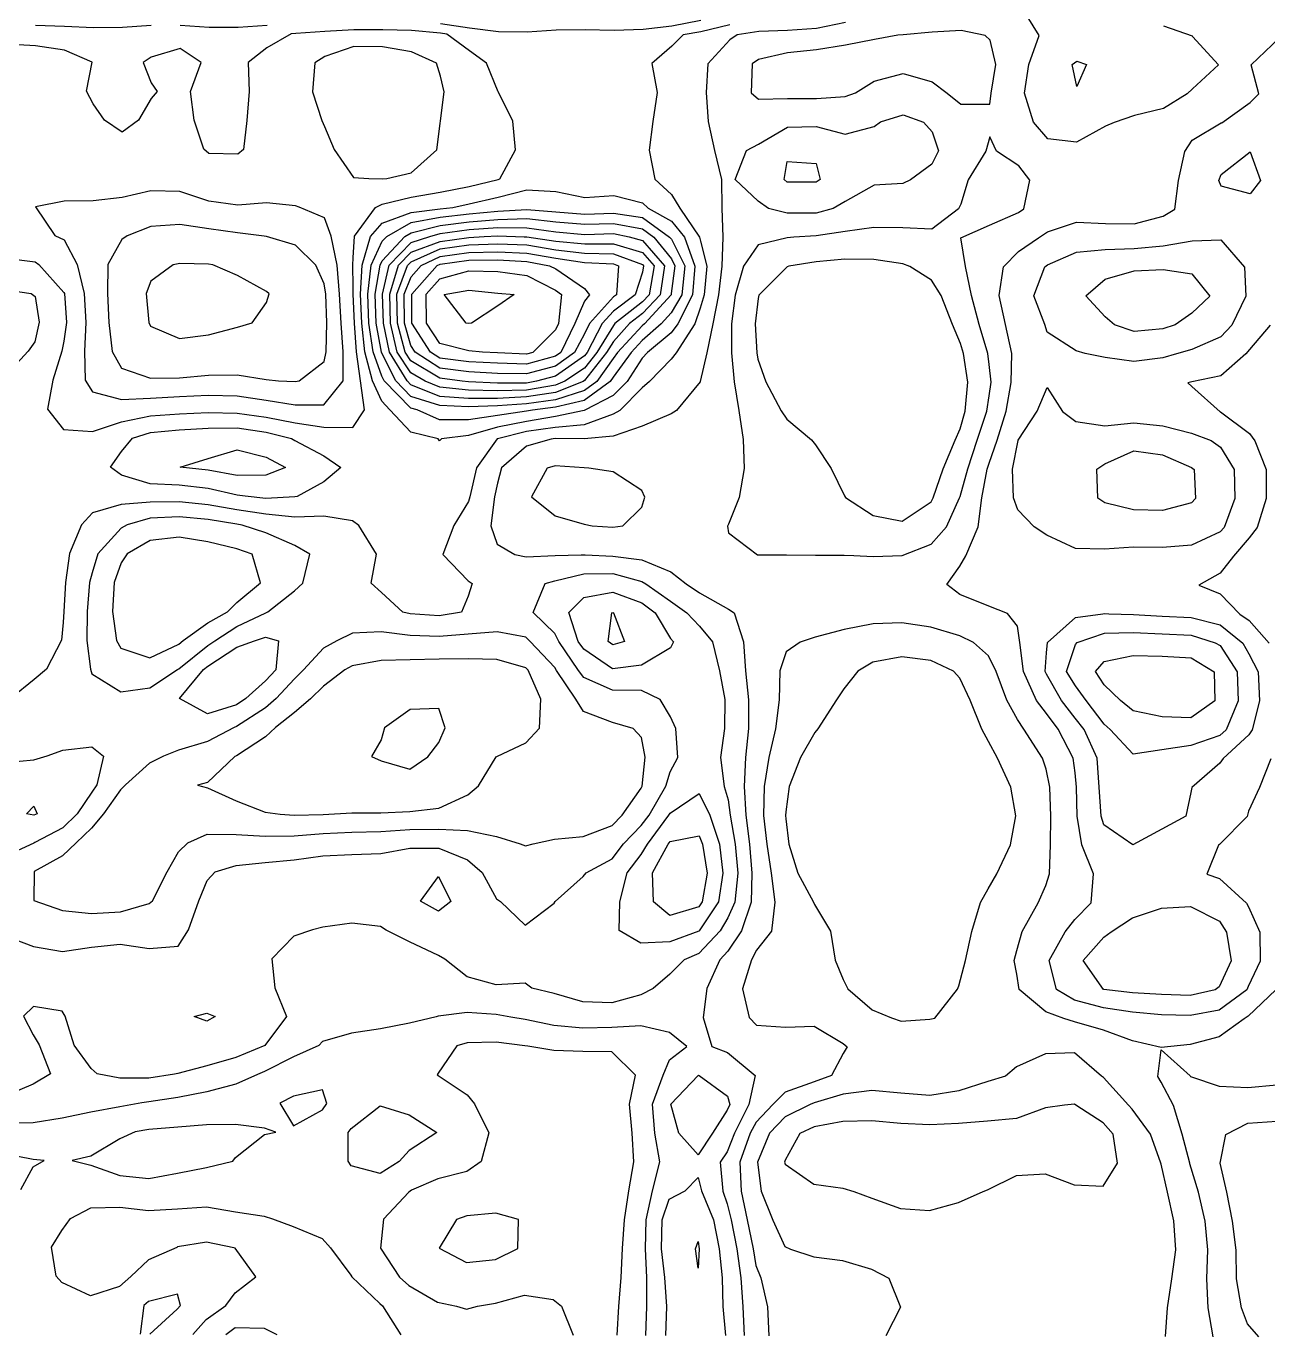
# Model space of a CAD drawing. Header units: metres. Extents: x -1670 to 1663, y -1053 to 1054.
# Drawn here: x -1017 to 270, y -1050 to 310 of the extents above; entities that cross this region are included whole.
import ezdxf

# ---------------------------------------------------------------- set-up
doc = ezdxf.new("R2010")
doc.units = ezdxf.units.M

msp = doc.modelspace()

# ---------------------------------------------------------------- linework, layer by layer
at = {"layer": 'CONTOUR_10p0'}
msp.add_lwpolyline([(-587.824, 47.71), (-557.821, 55.81), (-527.837, 55.242), (-497.862, 51.212), (-467.911, 36.08), (-461.752, 31.321), (-465.041, 1.345), (-468.006, -5.204), (-491.387, -28.579), (-498.048, -30.391), (-528.03, -29.069), (-543.643, -28.459), (-558.01, -27.038), (-587.977, -19.381), (-601.708, 1.658), (-602.193, 31.643), (-587.824, 47.71)], dxfattribs=at)
at = {"layer": 'CONTOUR_10p5'}
msp.add_lwpolyline([(-557.866, 35.807), (-527.888, 32.95), (-510.961, 31.434), (-527.918, 19.837), (-555.305, 1.551), (-557.945, 1.272), (-560.782, 1.564), (-583.467, 31.6), (-557.866, 35.807)], dxfattribs=at)
at = {"layer": 'CONTOUR_3p5'}
msp.add_lwpolyline([(69.878, -808.587), (59.555, -809.423), (39.885, -812.338), (9.876, -823.281), (-20.116, -826.167), (-50.105, -828.559), (-80.093, -829.882), (-110.074, -828.606), (-140.053, -825.861), (-170.038, -826.267), (-200.036, -831.983), (-214.829, -838.779), (-230.099, -866.484), (-230.733, -868.727), (-230.109, -870.77), (-200.172, -891.486), (-170.197, -895.609), (-158.66, -898.875), (-140.235, -905.809), (-110.276, -916.781), (-80.296, -918.678), (-50.293, -910.603), (-24.557, -899.182), (-20.278, -897.215), (9.74, -882.527), (39.729, -880.625), (69.687, -892.183), (99.668, -893.387), (114.556, -869.516), (110.1, -839.522), (99.818, -827.979), (71.37, -809.45), (69.878, -808.587)], dxfattribs=at)
at = {"layer": 'CONTOUR_4p0'}
for points in [[(-197.981, 65.481), (-226.029, 60.765), (-227.978, 60.139), (-257.105, 30.853), (-258.039, 27.118), (-261.206, 0.878), (-259.506, -29.11), (-258.183, -35.712), (-250.157, -59.115), (-234.123, -89.136), (-228.34, -97.868), (-202.713, -119.192), (-198.416, -124.382), (-182.309, -149.222), (-168.553, -177.426), (-167.453, -179.24), (-138.616, -197.958), (-108.644, -203.73), (-78.613, -183.532), (-76.395, -179.449), (-66.089, -149.489), (-53.833, -119.533), (-48.455, -107.837), (-43.269, -89.573), (-40.511, -59.596), (-45.233, -29.601), (-48.252, -19.245), (-56.558, 0.409), (-68.3, 30.42), (-78.087, 46.234), (-100.841, 60.478), (-108.032, 63.35), (-138.006, 67.851), (-167.991, 68.031), (-197.981, 65.481)], [(-857.651, 63.707), (-864.52, 62.227), (-887.678, 45.2), (-892.385, 32.306), (-889.812, 2.316), (-887.785, -1.516), (-857.829, -14.263), (-827.835, -10.29), (-797.832, -2.361), (-782.558, 2.071), (-767.789, 23.283), (-764.917, 32.015), (-767.763, 34.397), (-797.71, 51.139), (-823.45, 62.133), (-827.668, 62.785), (-857.651, 63.707)], [(-138.964, -350.051), (-154.532, -359.174), (-169.011, -377.462), (-176.714, -389.107), (-196.102, -419.046), (-199.1, -422.804), (-214.221, -448.989), (-225.682, -478.947), (-229.273, -505.333), (-229.537, -508.922), (-229.29, -512.484), (-225.998, -538.914), (-216.797, -568.919), (-200.749, -598.939), (-199.508, -601.328), (-183.087, -628.964), (-178.252, -658.959), (-169.701, -678.975), (-164.997, -688.973), (-139.789, -710.756), (-119.605, -719.061), (-109.832, -722.489), (-79.843, -720.442), (-74.682, -719.164), (-51.176, -689.234), (-49.779, -685.835), (-43.045, -659.268), (-36.552, -629.299), (-27.51, -599.336), (-19.564, -584.975), (-10.583, -569.391), (3.758, -539.44), (9.136, -509.468), (4.018, -479.472), (-9.814, -449.457), (-19.214, -432.282), (-26.096, -419.436), (-38.004, -389.424), (-49.048, -366.677), (-55.51, -359.4), (-78.99, -348.148), (-108.966, -344.314), (-138.964, -350.051)], [(-618.83, -398.891), (-645.311, -418.019), (-648.887, -430.597), (-658.874, -447.972), (-648.936, -452.19), (-618.972, -461.043), (-600.343, -448.106), (-588.924, -433.364), (-582.541, -418.163), (-588.843, -398.059), (-618.83, -398.891)], [(164.448, -1049.534), (166.371, -1019.554), (170.777, -989.58), (175.121, -959.606), (172.974, -929.618), (166.386, -899.619), (159.689, -870.624), (159.432, -869.619), (148.61, -839.61), (129.835, -813.777), (126.046, -809.575), (99.926, -780.664), (97.972, -779.527), (70, -755.15), (40.013, -756.351), (9.998, -769.863), (-1.607, -779.299), (-20.021, -784.958), (-50.028, -794.58), (-80.023, -799.419), (-110.003, -797.212), (-139.981, -794.316), (-169.974, -798.041), (-199.978, -806.96), (-204.127, -808.819), (-229.996, -821.546), (-246.282, -838.707), (-258.749, -868.663), (-254.883, -898.655), (-242.654, -928.667), (-230.304, -956.268), (-224.389, -958.693), (-200.344, -966.728), (-170.368, -970.636), (-140.404, -979.492), (-122.47, -988.91), (-110.543, -1018.921), (-125.719, -1048.87)], [(-560.061, -924.328), (-570.573, -927.918), (-588.816, -957.861), (-560.172, -972.851), (-530.18, -969.662), (-506.955, -958.048), (-506.584, -928.064), (-530.07, -921.618), (-560.061, -924.328)]]:
    msp.add_lwpolyline(points, dxfattribs=at)
at = {"layer": 'CONTOUR_4p5'}
for points in [[(-107.488, 300.694), (-113.185, 300.378), (-137.483, 296.023), (-167.481, 290.13), (-197.477, 285.293), (-227.469, 282.268), (-257.47, 275.364), (-264.134, 270.74), (-265.106, 240.759), (-257.564, 234.096), (-227.578, 234.574), (-197.594, 234.633), (-167.604, 236.746), (-156.918, 240.511), (-137.582, 252.788), (-107.58, 260.528), (-77.614, 252.197), (-61.848, 240.293), (-47.683, 228.742), (-17.698, 228.871), (-16.232, 240.188), (-11.659, 270.161), (-17.546, 295.335), (-22.64, 300.17), (-47.507, 305.408), (-77.496, 303.62), (-107.488, 300.694)], [(-17.776, 194.969), (-22.024, 180.233), (-40.117, 150.291), (-47.921, 125.221), (-50.112, 120.33), (-77.965, 99.19), (-107.947, 100.498), (-137.931, 100.816), (-167.925, 96.66), (-197.92, 92.356), (-221.019, 90.738), (-227.91, 90.121), (-257.911, 82.906), (-273.093, 60.873), (-281.647, 30.909), (-285.609, 0.934), (-285.762, -29.05), (-282.987, -59.04), (-278.161, -89.035), (-273.565, -119.029), (-272.506, -149.016), (-277.73, -178.988), (-288.56, -206.976), (-289.632, -208.945), (-288.58, -215.702), (-258.647, -238.664), (-228.662, -238.5), (-198.679, -239.06), (-168.694, -238.819), (-158.663, -239.228), (-138.712, -240.211), (-108.726, -239.355), (-108.704, -239.343), (-78.714, -227.504), (-62.698, -209.464), (-49.133, -179.512), (-48.616, -178.122), (-40.755, -149.547), (-31.007, -119.585), (-20.827, -89.625), (-18.393, -73.828), (-16.361, -59.651), (-18.318, -41.151), (-19.806, -29.659), (-28.727, 0.345), (-36.695, 30.347), (-43.023, 60.346), (-47.695, 90.34), (-17.987, 103.243), (12.029, 116.514), (17.49, 120.175), (23.651, 150.145), (12.139, 164.82), (-10.907, 180.208), (-17.776, 194.969)], [(-887.548, 101.952), (-912.153, 92.32), (-917.564, 88.493), (-932.063, 62.381), (-932.451, 32.398), (-931.041, 2.411), (-927.811, -27.581), (-917.869, -44.855), (-887.908, -55.511), (-857.922, -54.97), (-827.931, -52.267), (-797.946, -52.075), (-767.972, -56.742), (-755.186, -57.959), (-737.992, -58.886), (-733.962, -58.008), (-707.959, -38.128), (-705.854, -28.088), (-704.999, 1.894), (-706.307, 31.881), (-707.775, 42.367), (-716.367, 61.888), (-737.668, 82.727), (-767.632, 91.581), (-770.02, 91.995), (-797.609, 95.379), (-827.584, 99.714), (-857.558, 104.141), (-887.548, 101.952)], [(-468.329, -146.365), (-476.754, -148.548), (-493.077, -178.495), (-468.448, -198.206), (-438.483, -206.838), (-430.208, -208.623), (-408.505, -210.092), (-398.243, -208.696), (-378.473, -189.101), (-375.337, -178.764), (-378.433, -171.917), (-408.374, -152.666), (-433.553, -148.647), (-438.349, -148.396), (-468.329, -146.365)], [(-888.292, -223.716), (-912.098, -237.505), (-918.33, -246.797), (-925.688, -267.458), (-927.365, -297.439), (-923.068, -327.433), (-918.532, -335.333), (-888.57, -345.45), (-858.553, -331.129), (-853.93, -327.59), (-828.518, -309.082), (-808.246, -297.711), (-798.485, -287.934), (-773.856, -267.805), (-782.649, -237.801), (-798.358, -232.282), (-828.326, -224.974), (-858.299, -220.152), (-888.292, -223.716)], [(278.774, -689.989), (249.994, -717.123), (245.753, -719.897), (219.96, -738.756), (189.958, -746.409), (159.967, -749.524), (129.998, -742.7), (100.039, -731.524), (70.074, -723.125), (58.809, -719.469), (40.113, -712.538), (12.654, -689.38), (10.218, -673.527), (7.525, -659.384), (10.274, -649.179), (15.683, -629.419), (32.36, -599.473), (40.413, -581.652), (44.215, -569.516), (45.257, -539.535), (45.338, -509.551), (44.479, -479.565), (40.69, -460.919), (36.929, -449.564), (17.344, -419.535), (10.823, -409.48), (-0.146, -389.511), (-11.291, -359.502), (-19.01, -343.374), (-34.547, -329.465), (-48.947, -322.586), (-78.911, -313.488), (-108.886, -309.13), (-138.873, -310.266), (-168.87, -315.932), (-198.874, -324.125), (-214.475, -329.053), (-228.893, -339.274), (-235.648, -358.988), (-236.052, -388.971), (-239.974, -418.946), (-246.902, -448.914), (-251.813, -478.887), (-252.384, -508.87), (-249.01, -538.861), (-244.523, -568.855), (-240.547, -598.848), (-244.012, -628.825), (-259.586, -648.803), (-264.915, -658.761), (-274.209, -688.723), (-267.404, -718.723), (-259.764, -726.562), (-229.784, -728.733), (-199.797, -727.527), (-169.854, -745.619), (-165.737, -748.939), (-169.877, -755.73), (-181.905, -778.886), (-199.929, -785.274), (-229.938, -796.052), (-242.823, -808.731), (-259.993, -827.078), (-266.266, -838.661), (-276.984, -868.621), (-275.605, -898.608), (-269.188, -928.607), (-263.252, -958.604), (-260.333, -975.72), (-255.084, -988.607), (-248.448, -1018.606), (-246.918, -1048.593)], [(-678.696, -353.709), (-686.33, -357.957), (-708.729, -374.78), (-722.078, -387.86), (-738.776, -402.193), (-758.48, -417.761), (-768.818, -427.304), (-798.848, -446.95), (-800.483, -447.649), (-828.896, -474.867), (-839.318, -477.544), (-828.909, -480.28), (-798.955, -493.825), (-768.997, -505.64), (-753.421, -507.724), (-739.019, -508.56), (-709.033, -507.832), (-708.82, -507.826), (-679.045, -506.374), (-649.06, -506.189), (-619.072, -504.845), (-589.08, -501.518), (-559.063, -487.485), (-547.748, -478.21), (-529.624, -448.268), (-528.988, -447.697), (-498.971, -433.795), (-484.75, -418.386), (-483.115, -388.406), (-496.336, -358.392), (-498.793, -355.795), (-528.758, -347.263), (-558.741, -346.652), (-588.726, -346.896), (-618.713, -347.684), (-648.699, -348.323), (-678.696, -353.709)], [(-404.016, -1048.235), (-402.384, -1018.254), (-399.811, -988.276), (-398.483, -958.295), (-396.548, -928.316), (-392.102, -898.342), (-386.893, -868.37), (-388.409, -838.382), (-391.187, -808.392), (-385.28, -778.421), (-409.75, -754.261), (-439.734, -753.968), (-469.716, -752.851), (-496.868, -748.183), (-499.689, -747.884), (-529.665, -744.229), (-559.651, -744.967), (-570.341, -748.015), (-589.707, -776.169), (-590.889, -777.952), (-589.713, -778.546), (-559.774, -798.859), (-551.956, -808.025), (-537.205, -838.043), (-544.986, -868.009), (-559.956, -878.349), (-589.957, -885.769), (-617.418, -897.827), (-619.974, -899.622), (-646.328, -927.746), (-649.621, -957.722), (-629.703, -987.752), (-620.194, -996.45), (-590.249, -1013.779), (-570.673, -1017.87), (-560.282, -1021.187), (-548.875, -1017.92), (-530.283, -1014.81), (-500.279, -1006.475), (-470.305, -1011.132), (-461.981, -1018.118), (-449.671, -1048.13)], [(213.667, -1049.646), (208.486, -1019.651), (207.312, -989.664), (208.327, -959.682), (205.492, -929.692), (198.635, -899.692), (189.674, -870.431), (189.427, -869.688), (181.684, -839.686), (172.483, -809.681), (159.884, -785.737), (156.257, -779.66), (159.96, -752.223), (189.884, -778.972), (190.259, -779.738), (219.843, -789.936), (249.824, -791.228), (279.815, -788.363)], [(-739.685, -800.14), (-753.938, -807.564), (-739.755, -830.858), (-709.733, -814.501), (-705.158, -807.675), (-709.685, -793.44), (-739.685, -800.14)], [(-889.687, -834.766), (-903.862, -837.206), (-919.693, -844.359), (-949.719, -862.359), (-968.985, -867.042), (-949.741, -871.868), (-919.781, -882.57), (-889.802, -885.443), (-859.806, -880.081), (-829.808, -874.261), (-802.459, -867.421), (-799.8, -863.913), (-769.76, -840.004), (-757.979, -837.539), (-769.745, -833.179), (-799.721, -829.381), (-829.707, -830.054), (-859.697, -832.229), (-889.687, -834.766)], [(-1022.457, -896.904), (-1009.714, -873.403), (-998.028, -866.975), (-1009.696, -865.908), (-1039.668, -859.933)], [(-888.745, -1047.129), (-860.127, -1021.126), (-856.848, -1017.218), (-860.092, -1005.681), (-890.094, -1013.293), (-894.717, -1017.131), (-898.544, -1047.107)]]:
    msp.add_lwpolyline(points, dxfattribs=at)
at = {"layer": 'CONTOUR_5p0'}
for points in [[(162.397, 310.278), (191.819, 299.678), (192.356, 299.219), (219.206, 269.631), (192.231, 244.792), (186.911, 239.722), (162.2, 224.404), (132.198, 217.114), (111.169, 209.912), (102.188, 206.174), (72.165, 189.351), (42.188, 192.842), (27.55, 210.103), (18.173, 240.109), (22.502, 270.083), (33.377, 300.042), (14.668, 330.069)], [(-167.428, 313.486), (-197.427, 307.435), (-227.416, 305.441), (-257.404, 304.174), (-279.581, 300.76), (-287.408, 295.771), (-310.232, 270.846), (-311.723, 240.866), (-309.921, 210.877), (-303.332, 180.878), (-296.019, 150.878), (-295.59, 120.893), (-294.705, 90.907), (-295.497, 60.925), (-299.05, 30.949), (-305.002, 0.978), (-311.31, -28.991), (-318.136, -58.959), (-318.206, -59.293), (-342.669, -88.887), (-348.266, -92.334), (-378.28, -104.998), (-408.289, -115.636), (-438.28, -118.33), (-468.264, -118.085), (-472.59, -118.574), (-498.267, -125.824), (-523.975, -148.44), (-528.34, -164.45), (-531.379, -178.407), (-534.927, -208.383), (-528.484, -227.576), (-510.1, -238.424), (-498.53, -240.8), (-468.542, -239.339), (-441.385, -238.581), (-438.555, -238.489), (-437.364, -238.59), (-408.574, -240.079), (-378.598, -243.837), (-348.641, -256.163), (-332.548, -268.814), (-318.707, -277.962), (-288.761, -294.827), (-282.829, -298.912), (-273.313, -328.918), (-271.234, -358.907), (-267.935, -388.898), (-267.964, -418.882), (-271.225, -448.858), (-272.541, -478.839), (-270.623, -508.828), (-266.997, -538.82), (-264.364, -568.81), (-265.312, -598.792), (-275.097, -628.753), (-289.573, -649.824), (-297.755, -658.686), (-311.318, -688.639), (-315.015, -718.614), (-306.039, -748.619), (-289.813, -754.769), (-261.124, -778.705), (-267.558, -808.674), (-282.324, -838.625), (-290.049, -857.971), (-297.254, -868.575), (-294.551, -898.565), (-290.172, -911.851), (-286.013, -928.568), (-280.09, -958.566), (-275.906, -988.559), (-273.948, -1018.548), (-272.571, -1048.535)], [(-707.235, 278.361), (-717.73, 271.78), (-720.135, 241.801), (-710.205, 211.794), (-707.401, 205.858), (-697.385, 181.781), (-677.538, 152.943), (-661.495, 151.715), (-647.556, 151.293), (-642.796, 151.672), (-617.557, 157.537), (-591.223, 181.538), (-587.455, 208.859), (-587.117, 211.512), (-583.503, 241.488), (-587.343, 257.876), (-591.559, 271.491), (-617.27, 283.201), (-647.242, 288.48), (-677.227, 288.714), (-707.235, 278.361)], [(273.411, -450.106), (261.737, -480.063), (250.481, -504.519), (248.921, -510.017), (220.417, -539.266), (219.44, -539.934), (207.16, -569.889), (220.337, -574.422), (248.256, -599.967), (250.253, -603.907), (262.28, -629.983), (262.363, -659.967), (250.065, -686.376), (248.54, -689.92), (220.024, -710.822), (190.027, -716.417), (160.044, -715.644), (130.066, -712.995), (100.091, -708.599), (70.125, -700.603), (51.179, -689.468), (43.887, -659.467), (60.37, -629.521), (70.317, -616.966), (87.406, -599.599), (89.855, -569.621), (77.591, -539.609), (72.613, -509.613), (72.199, -479.629), (70.665, -464.903), (68.577, -449.636), (52.947, -419.617), (40.822, -403.192), (30.612, -389.582), (17.002, -359.567), (13.429, -329.574), (11.045, -312.546), (0.469, -299.561), (-18.892, -291.789), (-48.849, -279.606), (-62.397, -269.433), (-48.782, -250.407), (-42.681, -239.494), (-29.79, -209.54), (-25.981, -179.565), (-20.621, -149.593), (-18.552, -143.371), (-10.08, -119.633), (-0.813, -89.671), (4.484, -59.699), (4.954, -29.716), (-1.393, 0.283), (-8.189, 30.282), (-3.714, 60.256), (11.935, 75.907), (32.707, 90.156), (41.967, 96.415), (71.975, 106.585), (101.956, 105.048), (131.94, 104.73), (161.943, 112.699), (173.842, 119.816), (177.976, 149.79), (184.229, 179.76), (192.109, 191.657), (222.135, 209.505), (222.711, 209.655), (252.168, 230.591), (261.049, 239.551), (253.141, 269.553), (282.306, 297.273)], [(-107.678, 217.862), (-86.57, 210.365), (-77.734, 200.208), (-71.155, 180.346), (-77.81, 166.795), (-99.892, 150.428), (-107.841, 146.698), (-137.83, 144.939), (-167.854, 127.734), (-180.146, 120.628), (-197.866, 115.782), (-227.851, 115.826), (-247.169, 120.782), (-257.807, 128.077), (-281.765, 150.845), (-269.999, 180.802), (-257.672, 187.224), (-227.646, 205.172), (-197.66, 205.578), (-167.693, 197.873), (-137.69, 205.86), (-131.17, 210.468), (-107.678, 217.862)], [(-977.442, 128.313), (-1007.27, 122.521), (-987.263, 92.492), (-977.534, 88.098), (-963.989, 62.454), (-956.529, 32.453), (-955.1, 2.466), (-956.267, -27.516), (-955.49, -57.502), (-947.91, -69.68), (-917.943, -77.393), (-887.955, -75.996), (-857.967, -74.437), (-827.979, -73.051), (-797.995, -73.671), (-768.02, -78.076), (-738.047, -83.175), (-708.062, -83.164), (-688.068, -58.113), (-688.285, -28.128), (-690.098, 1.86), (-691.988, 31.848), (-694.562, 61.838), (-700.531, 91.836), (-707.618, 111.075), (-733.68, 121.896), (-737.575, 123.308), (-767.553, 126.373), (-797.543, 124.119), (-827.518, 128.413), (-857.48, 138.19), (-887.464, 138.898), (-917.465, 131.893), (-947.457, 128.658), (-977.442, 128.313)], [(272.913, -0.347), (251.579, -25.79), (247.538, -30.272), (221.532, -53.09), (191.533, -59.237), (187.55, -60.119), (191.522, -64.035), (220.95, -90.179), (221.447, -90.282), (251.38, -112.648), (256.82, -120.245), (268.75, -150.257), (268.528, -180.24), (259.243, -210.202), (251.131, -221.074), (234.947, -240.131), (221.063, -257.475), (198.998, -270.032), (221.013, -279.245), (241.362, -300.113), (250.934, -306.892), (271.801, -330.167)], [(-888.24, -200.621), (-912.166, -207.521), (-918.248, -210.786), (-942.643, -237.436), (-948.338, -257.15), (-950.993, -267.401), (-953.594, -297.379), (-953.787, -327.362), (-950.198, -357.355), (-948.578, -362.084), (-918.636, -380.879), (-888.641, -376.581), (-859.781, -357.561), (-858.612, -356.857), (-828.572, -332.78), (-821.28, -327.665), (-798.542, -312.938), (-768.525, -298.726), (-766.373, -297.806), (-738.488, -276.073), (-729.963, -267.905), (-722.895, -237.938), (-738.381, -228.986), (-768.336, -215.93), (-793.063, -207.793), (-798.299, -206.838), (-828.273, -202.001), (-858.251, -199.099), (-888.24, -200.621)], [(-678.619, -319.916), (-694.918, -327.954), (-708.639, -335.358), (-729.237, -357.859), (-738.696, -367.173), (-757.67, -387.778), (-768.75, -397.371), (-798.779, -416.558), (-801.201, -417.663), (-828.799, -432.147), (-858.805, -441.366), (-874.489, -447.48), (-888.82, -454.624), (-913.915, -477.374), (-918.868, -482.515), (-936.796, -507.306), (-948.943, -522.113), (-964.818, -537.226), (-978.993, -550.872), (-1008.586, -567.11), (-1008.873, -597.094), (-979.123, -607.49), (-949.145, -610.527), (-919.157, -609.053), (-889.152, -600.351), (-885.867, -597.374), (-870.775, -567.425), (-859.045, -546.773), (-849.175, -537.49), (-829.018, -528.223), (-799.035, -528.769), (-769.054, -530.497), (-739.069, -530.123), (-709.078, -527.612), (-679.09, -526.16), (-649.104, -525.624), (-619.115, -523.69), (-589.129, -523.118), (-559.148, -524.555), (-529.178, -530.911), (-504.827, -538.276), (-499.215, -540.362), (-491.121, -538.308), (-469.215, -533.691), (-439.223, -530.713), (-409.213, -519.422), (-398.918, -508.534), (-379.139, -480.548), (-378.1, -478.598), (-375.181, -448.621), (-379.02, -428.199), (-387.628, -418.608), (-408.968, -412.477), (-438.927, -400.975), (-446.899, -388.489), (-466.856, -358.459), (-468.807, -355.521), (-494.371, -328.412), (-498.721, -324.195), (-528.692, -318.54), (-558.682, -320.961), (-588.672, -323.282), (-618.655, -322.41), (-648.631, -318.55), (-678.619, -319.916)], [(-374.279, -1048.303), (-373.42, -1018.32), (-373.461, -988.336), (-374.725, -958.35), (-374.2, -928.367), (-367.341, -898.398), (-359.856, -868.432), (-365.111, -838.436), (-367.581, -808.446), (-356.327, -778.488), (-349.799, -762.409), (-331.945, -748.559), (-349.735, -734.201), (-379.703, -727.154), (-409.692, -729.03), (-439.678, -729.703), (-469.656, -726.843), (-499.627, -720.753), (-514.249, -718.159), (-529.599, -715.271), (-559.58, -713.518), (-589.573, -717.306), (-591.635, -717.982), (-619.574, -724.581), (-649.571, -730.217), (-679.567, -734.804), (-709.571, -743.605), (-713.42, -747.688), (-739.592, -759.228), (-769.611, -774.637), (-776.836, -777.528), (-799.626, -787.856), (-829.628, -795.607), (-859.626, -801.372), (-889.622, -806.173), (-896.924, -807.238), (-919.618, -811.1), (-949.615, -816.89), (-979.614, -823.136), (-1009.61, -827.793), (-1039.596, -828.434)], [(-679.792, -833.705), (-649.754, -810.238), (-619.79, -819.347), (-591.209, -837.919), (-619.875, -856.558), (-630.05, -867.815), (-649.914, -880.275), (-679.881, -872.592), (-683.068, -867.694), (-682.833, -837.71), (-679.792, -833.705)], [(261.125, -1049.755), (249.263, -1036.4), (243.263, -1019.73), (238.077, -989.734), (237.513, -959.749), (233.718, -929.757), (227.973, -899.76), (220.936, -869.76), (226.783, -839.789), (249.74, -828.146), (279.729, -826.085)], [(-844.014, -1047.231), (-830.167, -1031.923), (-809.661, -1017.325), (-800.12, -1004.312), (-778.742, -987.412), (-800.013, -957.732), (-801.429, -957.376), (-829.984, -951.524), (-859.98, -956.494), (-860.582, -957.241), (-889.995, -969.973), (-908.164, -987.117), (-920.043, -997.644), (-950.049, -1007.181), (-980.003, -993.472), (-985.751, -986.94), (-990.446, -956.945), (-979.88, -939.527), (-970.96, -927.005), (-949.842, -916.145), (-919.855, -915.279), (-889.878, -918.714), (-859.89, -917.039), (-829.901, -915.088), (-799.928, -920.204), (-769.953, -924.594), (-761.553, -927.483), (-739.993, -935.273), (-710.037, -947.745), (-701.488, -957.604), (-680.139, -985.794), (-679.194, -987.639), (-650.222, -1015.175), (-647.422, -1017.695), (-628.298, -1047.723)]]:
    msp.add_lwpolyline(points, dxfattribs=at)
at = {"layer": 'CONTOUR_5p5'}
for points in [[(-1037.548, 69.04), (-1007.571, 65.284), (-1003.59, 62.545), (-977.659, 33.585), (-977.236, 32.5), (-975.169, 2.512), (-977.774, -16.847), (-979.902, -27.462), (-989.057, -57.425), (-994.687, -87.396), (-977.984, -108.625), (-948.004, -110.615), (-917.996, -100.617), (-887.997, -94.523), (-858.007, -92.236), (-828.02, -91.055), (-798.036, -91.615), (-768.061, -95.969), (-738.09, -101.795), (-708.115, -106.361), (-678.131, -106.62), (-666.171, -88.147), (-670.348, -58.153), (-674.383, -28.16), (-676.526, 1.829), (-677.737, 31.816), (-677.797, 39.57), (-678.225, 61.801), (-677.729, 69.458), (-676.278, 91.78), (-654.496, 121.715), (-647.616, 125.152), (-617.615, 132.508), (-587.618, 137.753), (-557.62, 143.51), (-527.618, 150.81), (-525.784, 151.404), (-509.486, 181.351), (-512.134, 211.341), (-527.267, 241.359), (-527.41, 241.619), (-539.436, 271.371), (-557.298, 284.109), (-580.617, 301.45), (-587.24, 302.536), (-617.219, 305.166), (-647.202, 305.98), (-677.187, 305.884), (-707.176, 304.412), (-737.166, 302.205)], [(-737.166, 302.205), (-742.177, 301.82), (-767.185, 287.156), (-786.829, 271.938), (-785.713, 241.951), (-788.003, 211.972), (-791.676, 181.997), (-797.422, 177.048), (-827.405, 177.702), (-832.542, 182.09), (-842.519, 212.097), (-846.557, 242.09), (-835.271, 272.049), (-857.141, 286.436), (-887.146, 277.698), (-895.502, 272.186), (-887.207, 251.089), (-880.966, 242.169), (-887.244, 234.741), (-900.335, 212.229), (-917.309, 199.704), (-935.455, 212.309), (-947.227, 229.208), (-954.27, 242.337), (-948.288, 272.307), (-977.085, 284.799), (-1007.059, 289.517), (-1037.04, 290.991)], [(-287.373, 311.05), (-317.374, 304.051), (-335.782, 300.889), (-347.393, 289.04), (-368.351, 270.979), (-362.546, 240.982), (-367.294, 211.009), (-371.075, 181.034), (-365.084, 151.036), (-347.745, 135.282), (-339.04, 120.992), (-318.939, 90.962), (-317.871, 86.862), (-311.041, 60.96), (-314.059, 30.983), (-318.031, 17.146), (-323.468, 1.021), (-343.017, -28.919), (-348.137, -35.659), (-370.627, -58.839), (-378.19, -65.506), (-401.481, -88.753), (-408.237, -92.762), (-438.246, -103.617), (-468.238, -106.68), (-498.232, -110.721), (-528.234, -118.388), (-528.416, -118.446), (-549.789, -148.381), (-556.761, -178.349), (-558.368, -183.233), (-573.526, -208.295), (-584.816, -238.253), (-558.556, -265.437), (-554.396, -268.307), (-558.592, -281.559), (-565.597, -298.265), (-588.624, -302.019), (-618.604, -299.847), (-626.234, -298.127), (-648.538, -277.815), (-659.24, -268.067), (-653.605, -238.096), (-671.829, -208.07), (-678.352, -203.227), (-708.326, -198.605), (-738.313, -199.38), (-768.291, -196.407), (-798.265, -191.92), (-828.238, -186.78), (-858.216, -183.805), (-888.202, -184.083), (-918.192, -186.469), (-948.196, -195.017), (-959.504, -207.413), (-971.756, -237.369), (-976.042, -267.343), (-977.675, -297.324), (-978.441, -308.799), (-980.158, -327.302), (-995.657, -357.251), (-1008.561, -367.89), (-1032.295, -387.151)], [(72.358, 273.509), (82.553, 269.945), (72.298, 247.183), (67.699, 269.979), (72.358, 273.509)], [(222.011, 155.753), (252.05, 179.313), (262.672, 149.596), (251.951, 136.005), (221.984, 143.634), (219.606, 149.695), (222.011, 155.753)], [(-227.728, 169.367), (-197.748, 167.396), (-193.747, 150.643), (-197.793, 147.788), (-227.777, 148.072), (-230.91, 150.728), (-227.728, 169.367)], [(41.889, 62.148), (71.903, 75.207), (101.894, 78.008), (131.881, 79.08), (161.873, 82.009), (191.869, 87.019), (221.857, 88.305), (246.093, 59.682), (247.527, 29.695), (233.191, -0.256), (221.625, -12.636), (191.611, -25.477), (175.706, -30.108), (161.606, -34.201), (131.613, -38.055), (101.638, -33.917), (81.174, -29.891), (71.669, -27.046), (41.728, -7.665), (39.303, 0.189), (27.822, 30.199), (39.206, 60.157), (41.889, 62.148)], [(41.597, -65.075), (57.417, -89.804), (71.5, -100.418), (101.475, -104.869), (131.467, -101.719), (161.444, -104.714), (191.411, -112.358), (211.521, -120.141), (221.363, -126.922), (235.625, -150.181), (236.274, -180.166), (225.251, -210.124), (221.161, -214.653), (191.145, -228.7), (161.155, -231.001), (131.171, -230.565), (101.182, -232.607), (71.198, -232.093), (41.245, -218.364), (28.105, -209.672), (11.321, -192.057), (6.753, -179.64), (5.559, -149.653), (11.486, -120.034), (11.658, -119.683), (31.151, -89.744), (41.597, -65.075)], [(-1039.151, -633.389), (-1009.193, -644.857), (-979.219, -649.949), (-949.225, -645.667), (-919.233, -642.536), (-889.259, -647.056), (-859.269, -644.721), (-848.438, -627.444), (-837.745, -597.484), (-829.128, -576.284), (-821.021, -567.538), (-799.108, -560.842), (-769.117, -557.884), (-739.126, -555.083), (-709.131, -550.846), (-679.143, -549.421), (-649.156, -548.433), (-619.159, -542.914), (-589.175, -543.068), (-559.217, -554.997), (-544.195, -568.17), (-529.325, -595.306), (-525.223, -598.198), (-499.403, -622.82), (-469.366, -599.95), (-468.558, -598.327), (-439.318, -572.279), (-436.339, -568.417), (-409.292, -553.971), (-397.512, -538.522), (-379.228, -519.422), (-371.05, -508.598), (-353.54, -478.654), (-349.117, -463.883), (-341.151, -448.699), (-343.275, -418.71), (-348.986, -406.627), (-359.473, -388.689), (-378.908, -379.448), (-408.891, -378.843), (-438.846, -365.756), (-444.362, -358.51), (-464.743, -328.48), (-468.726, -320.076), (-491.359, -298.435), (-478.708, -268.48), (-468.602, -265.562), (-438.6, -258.271), (-408.615, -258.145), (-378.649, -266.322), (-374.554, -268.718), (-348.711, -286.657), (-331.822, -298.8), (-318.786, -312.485), (-305.365, -328.844), (-297.872, -358.846), (-292.43, -388.842), (-292.92, -418.825), (-297.108, -448.799), (-293.157, -478.792), (-289.214, -492.736), (-286.876, -508.791), (-281.774, -538.786), (-279.206, -568.776), (-282.072, -598.753), (-289.493, -615.112), (-297.483, -628.702), (-319.562, -652.022), (-334.833, -658.601), (-349.596, -673.699), (-366.945, -688.511), (-379.63, -695.097), (-409.633, -703.223), (-439.616, -702.342), (-469.58, -693.575), (-492.61, -688.224), (-499.541, -683.069), (-529.529, -684.757), (-559.495, -676.399), (-582.867, -658.034), (-589.429, -654.208), (-619.381, -640.02), (-643.477, -627.912), (-649.329, -624.179), (-679.306, -620.634), (-709.3, -624.772), (-720.117, -627.737), (-739.306, -634.238), (-762.228, -657.625), (-759.14, -687.616), (-747.076, -717.627), (-769.408, -747.56), (-769.55, -747.637), (-799.563, -760.054), (-829.567, -768.757), (-859.57, -776.582), (-862.936, -777.331), (-889.565, -781.411), (-919.55, -781.518), (-943.087, -777.148), (-949.512, -771.379), (-967.206, -747.109), (-976.552, -717.104), (-979.361, -711.861), (-1009.335, -707.163), (-1019.431, -717.006), (-1009.402, -736.522), (-1003.501, -747.027), (-991.66, -777.038), (-1009.518, -787.726), (-1039.532, -800.612)], [(101.029, -299.424), (105.59, -299.802), (131.01, -300.649), (160.991, -302.197), (190.972, -303.78), (220.94, -311.107), (244.545, -330.104), (250.855, -341.382), (260.379, -360.124), (261.847, -390.112), (254.085, -420.078), (250.662, -425.458), (224.226, -449.993), (220.611, -454.629), (191.458, -479.902), (190.556, -485.31), (185.57, -509.872), (160.485, -523.354), (130.463, -539.46), (100.526, -518.621), (97.529, -509.67), (95.473, -479.682), (93.36, -449.693), (79.921, -419.678), (70.795, -407.944), (56.607, -389.641), (40.915, -362.397), (39.442, -359.618), (40.966, -340.297), (42.073, -329.64), (71.035, -303.618), (99.519, -299.788), (101.029, -299.424)], [(-768.582, -323.981), (-755.396, -327.815), (-757.9, -357.794), (-768.686, -369.427), (-788.96, -387.707), (-798.728, -394.357), (-828.734, -403.618), (-857.83, -387.55), (-833.107, -357.622), (-828.62, -354.007), (-798.591, -334.515), (-779.978, -327.759), (-768.582, -323.981)], [(-1038.742, -454.096), (-1008.751, -451.188), (-994.935, -447.205), (-978.743, -441.164), (-948.751, -437.735), (-936.491, -447.338), (-943.495, -477.306), (-948.858, -484.641), (-963.946, -507.244), (-978.927, -521.699), (-1007.961, -537.128), (-1008.948, -537.748), (-1038.964, -551.397)], [(130.29, -615.282), (160.298, -605.028), (190.286, -603.378), (220.235, -618.733), (227.594, -629.904), (232.454, -659.899), (220.079, -686.837), (215.83, -689.845), (190.074, -695.841), (160.092, -694.55), (130.112, -692.808), (100.258, -689.58), (100.135, -689.536), (78.816, -659.547), (100.26, -635.074), (107.869, -629.63), (130.29, -615.282)], [(-319.851, -778.229), (-318.979, -778.573), (-289.917, -800.229), (-287.398, -808.629), (-289.949, -814.528), (-305.327, -838.572), (-320.04, -861.002), (-340.368, -838.492), (-348.41, -808.49), (-320.239, -778.57), (-319.851, -778.229)], [(-353.663, -1048.35), (-352.718, -1018.368), (-354.862, -988.379), (-358.075, -958.388), (-357.474, -928.405), (-350.13, -907.155), (-333.775, -898.475), (-320.093, -884.355), (-316.801, -898.514), (-304.415, -928.526), (-298.445, -958.524), (-295.324, -988.515), (-294.521, -1018.501), (-291.939, -1048.491)], [(-809.68, -1047.309), (-800.202, -1040.265), (-770.218, -1040.687), (-756.897, -1047.43)]]:
    msp.add_lwpolyline(points, dxfattribs=at)
at = {"layer": 'CONTOUR_6p0'}
for points in [[(-317.347, 315.646), (-347.345, 309.683), (-377.338, 306.289), (-407.325, 305.148), (-437.308, 306.025), (-467.294, 305.622), (-497.283, 303.613), (-527.268, 303.782), (-557.244, 307.583), (-587.218, 312.279)], [(-887.071, 310.382), (-917.061, 308.354), (-947.046, 308.164), (-977.028, 309.585), (-1007.011, 310.617)], [(-767.132, 310.436), (-797.121, 308.313), (-827.106, 308.529), (-857.086, 310.493)], [(-557.661, 125.332), (-527.661, 132.3), (-497.659, 139.837), (-467.678, 138.195), (-437.707, 132.138), (-407.717, 134.238), (-377.75, 126.421), (-372.116, 121.068), (-347.809, 107.348), (-334.288, 90.997), (-323.65, 60.989), (-326.129, 31.011), (-341.114, 1.061), (-348.074, -8.407), (-372.524, -28.851), (-378.119, -34.549), (-393.653, -58.787), (-408.192, -73.278), (-437.64, -88.67), (-438.213, -88.905), (-468.212, -95.276), (-498.208, -100.192), (-528.207, -106.177), (-558.211, -114.901), (-586.366, -118.314), (-588.209, -120.483), (-589.725, -118.306), (-618.172, -111.253), (-639.749, -88.207), (-648.084, -79.317), (-657.864, -58.182), (-665.717, -28.18), (-668.999, 1.812), (-670.149, 31.798), (-668.653, 61.779), (-659.918, 91.743), (-647.661, 105.587), (-617.651, 116.603), (-587.658, 120.181), (-574.635, 121.532), (-557.661, 125.332)], [(101.824, 47.496), (131.828, 55.82), (161.817, 57.531), (191.791, 52.917), (210.301, 29.781), (191.697, 12.08), (174.192, -0.12), (161.675, -4.148), (131.684, -6.976), (111.599, 0.023), (101.734, 8.353), (81.752, 30.076), (101.824, 47.496)], [(-1037.622, 36.378), (-1011.619, 32.579), (-1007.653, 29.407), (-1003.351, 2.576), (-1007.761, -17.569), (-1014.783, -27.382), (-1037.826, -52.596), (-1059.646, -27.28), (-1061.408, 2.709), (-1045.699, 32.657), (-1037.622, 36.378)], [(-888.036, -111.648), (-858.045, -108.79), (-828.057, -107.34), (-798.071, -106.799), (-768.096, -111.316), (-741.855, -117.958), (-738.131, -119.977), (-708.183, -136.05), (-690.758, -148.059), (-708.245, -162.951), (-735.938, -177.94), (-738.265, -178.473), (-768.254, -180.089), (-789.798, -177.817), (-798.231, -176.717), (-828.2, -169.955), (-858.177, -166.399), (-888.158, -164.814), (-918.123, -156.142), (-929.451, -147.513), (-918.066, -131.356), (-906.675, -117.581), (-888.036, -111.648)], [(101.384, -144.329), (131.4, -130.615), (161.376, -134.716), (191.33, -147.954), (194.18, -150.085), (195.562, -180.072), (191.245, -184.847), (161.243, -192.596), (131.26, -191.98), (101.292, -184.755), (94.137, -179.84), (93.028, -149.853), (101.384, -144.329)], [(-438.657, -282.833), (-408.659, -277.39), (-378.7, -288.276), (-364.767, -298.725), (-348.8, -325.437), (-345.676, -328.752), (-348.822, -335.083), (-378.848, -353.08), (-408.841, -356.814), (-438.78, -336.641), (-444.432, -328.526), (-454.189, -298.52), (-438.657, -282.833)], [(100.982, -319.705), (130.968, -319.098), (160.95, -320.474), (190.931, -322.013), (215.953, -330.039), (220.89, -332.767), (238.623, -360.074), (239.631, -390.061), (227.053, -420.016), (220.676, -426.112), (190.669, -436.276), (160.674, -440.904), (130.679, -445.351), (107.097, -419.741), (100.765, -414.396), (82.161, -389.7), (70.872, -374.467), (61.843, -359.669), (70.97, -331.746), (72.642, -329.71), (100.982, -319.705)], [(-349.215, -506.669), (-319.183, -486.285), (-308.086, -508.742), (-298.026, -538.749), (-294.523, -568.741), (-299.014, -598.715), (-319.221, -628.653), (-319.51, -628.957), (-349.52, -640.056), (-379.507, -641.274), (-401.914, -628.464), (-401.474, -598.481), (-393.703, -568.514), (-379.297, -549.426), (-372.758, -538.578), (-350.416, -508.645), (-349.215, -506.669)], [(-1008.86, -499.168), (-1005.478, -507.149), (-1008.882, -508.702), (-1016.434, -507.124), (-1008.86, -499.168)], [(-589.242, -572.455), (-576.545, -598.08), (-589.323, -608.112), (-607.936, -598.009), (-589.242, -572.455)], [(-829.442, -713.928), (-820.79, -717.459), (-829.461, -722.402), (-842.581, -717.409), (-829.442, -713.928)], [(-320.246, -951.02), (-319.125, -958.476), (-320.309, -978.704), (-323.083, -958.467), (-320.246, -951.02)]]:
    msp.add_lwpolyline(points, dxfattribs=at)
at = {"layer": 'CONTOUR_6p5'}
for points in [[(-617.675, 106.033), (-587.678, 111.661), (-557.685, 115.061), (-527.694, 117.903), (-497.705, 119.564), (-467.726, 117.208), (-437.746, 114.831), (-407.76, 115.689), (-377.785, 111.348), (-349.747, 91.033), (-347.852, 88.663), (-333.922, 61.013), (-337.153, 31.036), (-348.026, 12.525), (-358.487, 1.101), (-378.077, -16.404), (-389.486, -28.812), (-408.149, -54.365), (-411.291, -58.746), (-438.189, -78.564), (-468.19, -85.427), (-492.006, -88.545), (-498.184, -89.664), (-528.179, -93.966), (-558.174, -98.585), (-588.158, -98.497), (-611.491, -88.272), (-618.116, -86.51), (-645.52, -58.21), (-648.024, -53.146), (-657.051, -28.2), (-661.472, 1.794), (-662.561, 31.781), (-659.285, 61.757), (-647.704, 86.604), (-642.996, 91.704), (-617.675, 106.033)], [(-828.128, -138.596), (-798.123, -129.532), (-768.156, -137.313), (-748.064, -147.928), (-768.198, -155.818), (-798.184, -156.467), (-828.156, -150.777), (-857.156, -147.679), (-828.128, -138.596)], [(-408.707, -298.272), (-407.775, -298.626), (-396.397, -328.636), (-408.784, -331.997), (-413.552, -328.597), (-409.739, -298.622), (-408.707, -298.272)], [(100.914, -349.337), (130.913, -342.998), (160.896, -343.877), (190.877, -345.563), (214.679, -360.02), (215.473, -390.005), (190.734, -407.77), (160.752, -406.759), (130.782, -400.374), (117.712, -389.781), (100.859, -373.5), (91.644, -359.738), (100.914, -349.337)], [(-349.282, -536.035), (-319.284, -530.19), (-315.816, -538.708), (-310.879, -568.704), (-316.099, -598.676), (-319.452, -603.628), (-349.457, -612.803), (-366.475, -598.561), (-367.38, -568.574), (-351.212, -538.627), (-349.282, -536.035)]]:
    msp.add_lwpolyline(points, dxfattribs=at)
at = {"layer": 'CONTOUR_7p0'}
msp.add_lwpolyline([(-617.699, 95.463), (-587.697, 103.141), (-557.704, 106.907), (-527.713, 109.365), (-497.727, 110.136), (-467.749, 106.855), (-437.77, 104.261), (-407.784, 105.145), (-377.812, 99.6), (-366.04, 91.07), (-347.898, 68.388), (-344.195, 61.036), (-347.981, 32.442), (-348.183, 31.061), (-375.681, 1.14), (-378.042, -0.969), (-403.612, -28.78), (-408.104, -34.931), (-425.164, -58.714), (-438.166, -68.294), (-468.172, -77.775), (-498.167, -82.096), (-528.156, -84.149), (-558.143, -85.147), (-588.125, -83.68), (-618.088, -74.354), (-633.695, -58.237), (-647.97, -29.368), (-648.385, -28.22), (-653.945, 1.777), (-654.973, 31.764), (-649.917, 61.736), (-647.751, 66.384), (-624.417, 91.662), (-617.699, 95.463)], dxfattribs=at)
at = {"layer": 'CONTOUR_7p5'}
msp.add_lwpolyline([(-587.717, 94.621), (-557.722, 98.752), (-527.733, 100.827), (-497.748, 100.709), (-467.773, 96.503), (-437.795, 93.691), (-407.808, 94.6), (-391.592, 91.129), (-377.839, 87.616), (-354.892, 61.061), (-359.569, 31.087), (-378.013, 11.584), (-391.171, 1.176), (-408.064, -17.33), (-415.027, -28.754), (-438.142, -57.858), (-439.373, -58.682), (-468.155, -70.123), (-498.15, -74.884), (-528.138, -76.297), (-558.123, -76.498), (-588.103, -74.273), (-618.06, -62.198), (-621.87, -58.264), (-640.207, -28.238), (-646.472, 1.76), (-647.391, 31.746), (-640.427, 61.714), (-617.723, 85.295), (-598.477, 91.602), (-587.717, 94.621)], dxfattribs=at)
at = {"layer": 'CONTOUR_8p0'}
msp.add_lwpolyline([(-527.752, 92.289), (-500.411, 91.378), (-497.77, 91.29), (-467.795, 86.855), (-437.817, 83.856), (-407.832, 84.084), (-377.868, 75.016), (-365.831, 61.086), (-370.955, 31.113), (-377.986, 23.679), (-406.391, 1.211), (-408.026, -0.58), (-425.184, -28.73), (-438.112, -45.009), (-458.494, -58.638), (-468.137, -62.471), (-498.134, -67.673), (-528.12, -68.445), (-558.104, -67.848), (-588.081, -64.865), (-603.237, -58.307), (-618.032, -49.824), (-632.053, -28.257), (-639.219, 1.743), (-639.907, 31.729), (-630.899, 61.692), (-617.745, 75.355), (-587.735, 86.522), (-557.741, 90.634), (-541.873, 91.473), (-527.752, 92.289)], dxfattribs=at)
at = {"layer": 'CONTOUR_8p5'}
msp.add_lwpolyline([(-617.768, 65.414), (-587.753, 78.656), (-557.759, 82.797), (-527.771, 83.985), (-497.789, 82.777), (-467.816, 77.918), (-437.839, 74.243), (-407.856, 73.58), (-377.897, 62.416), (-376.769, 61.111), (-377.914, 54.755), (-385.431, 31.147), (-407.992, 14.261), (-419.67, 1.241), (-435.341, -28.707), (-438.083, -32.159), (-468.116, -53.44), (-487.662, -58.571), (-498.117, -60.462), (-528.102, -60.592), (-558.084, -59.199), (-564.955, -58.395), (-588.059, -55.193), (-618.003, -37.344), (-623.899, -28.276), (-631.966, 1.727), (-632.423, 31.712), (-621.372, 61.671), (-617.768, 65.414)], dxfattribs=at)
at = {"layer": 'CONTOUR_9p0'}
msp.add_lwpolyline([(-587.771, 70.791), (-557.777, 74.96), (-527.79, 75.706), (-497.809, 74.264), (-467.836, 68.981), (-437.861, 64.63), (-407.88, 63.076), (-402.863, 61.17), (-404.862, 31.191), (-407.958, 28.874), (-432.716, 1.271), (-438.031, -9.417), (-448.465, -28.677), (-468.092, -43.009), (-498.095, -50.984), (-528.079, -50.608), (-558.06, -48.882), (-588.036, -44.927), (-613.626, -28.299), (-617.967, -21.5), (-624.713, 1.71), (-624.939, 31.695), (-617.804, 49.775), (-607.358, 61.639), (-587.771, 70.791)], dxfattribs=at)
at = {"layer": 'CONTOUR_9p5'}
msp.add_lwpolyline([(-587.789, 62.925), (-557.795, 67.123), (-527.809, 67.427), (-497.828, 65.751), (-474.383, 61.334), (-467.861, 58.168), (-437.923, 37.525), (-432.87, 31.255), (-437.953, 24.568), (-448.086, 1.306), (-462.682, -28.645), (-468.069, -32.578), (-498.072, -40.687), (-528.055, -39.838), (-558.036, -38.397), (-588.012, -34.661), (-597.747, -28.335), (-616.959, 1.693), (-617.069, 31.677), (-590.624, 61.6), (-587.789, 62.925)], dxfattribs=at)

doc.saveas('drawing.dxf')
